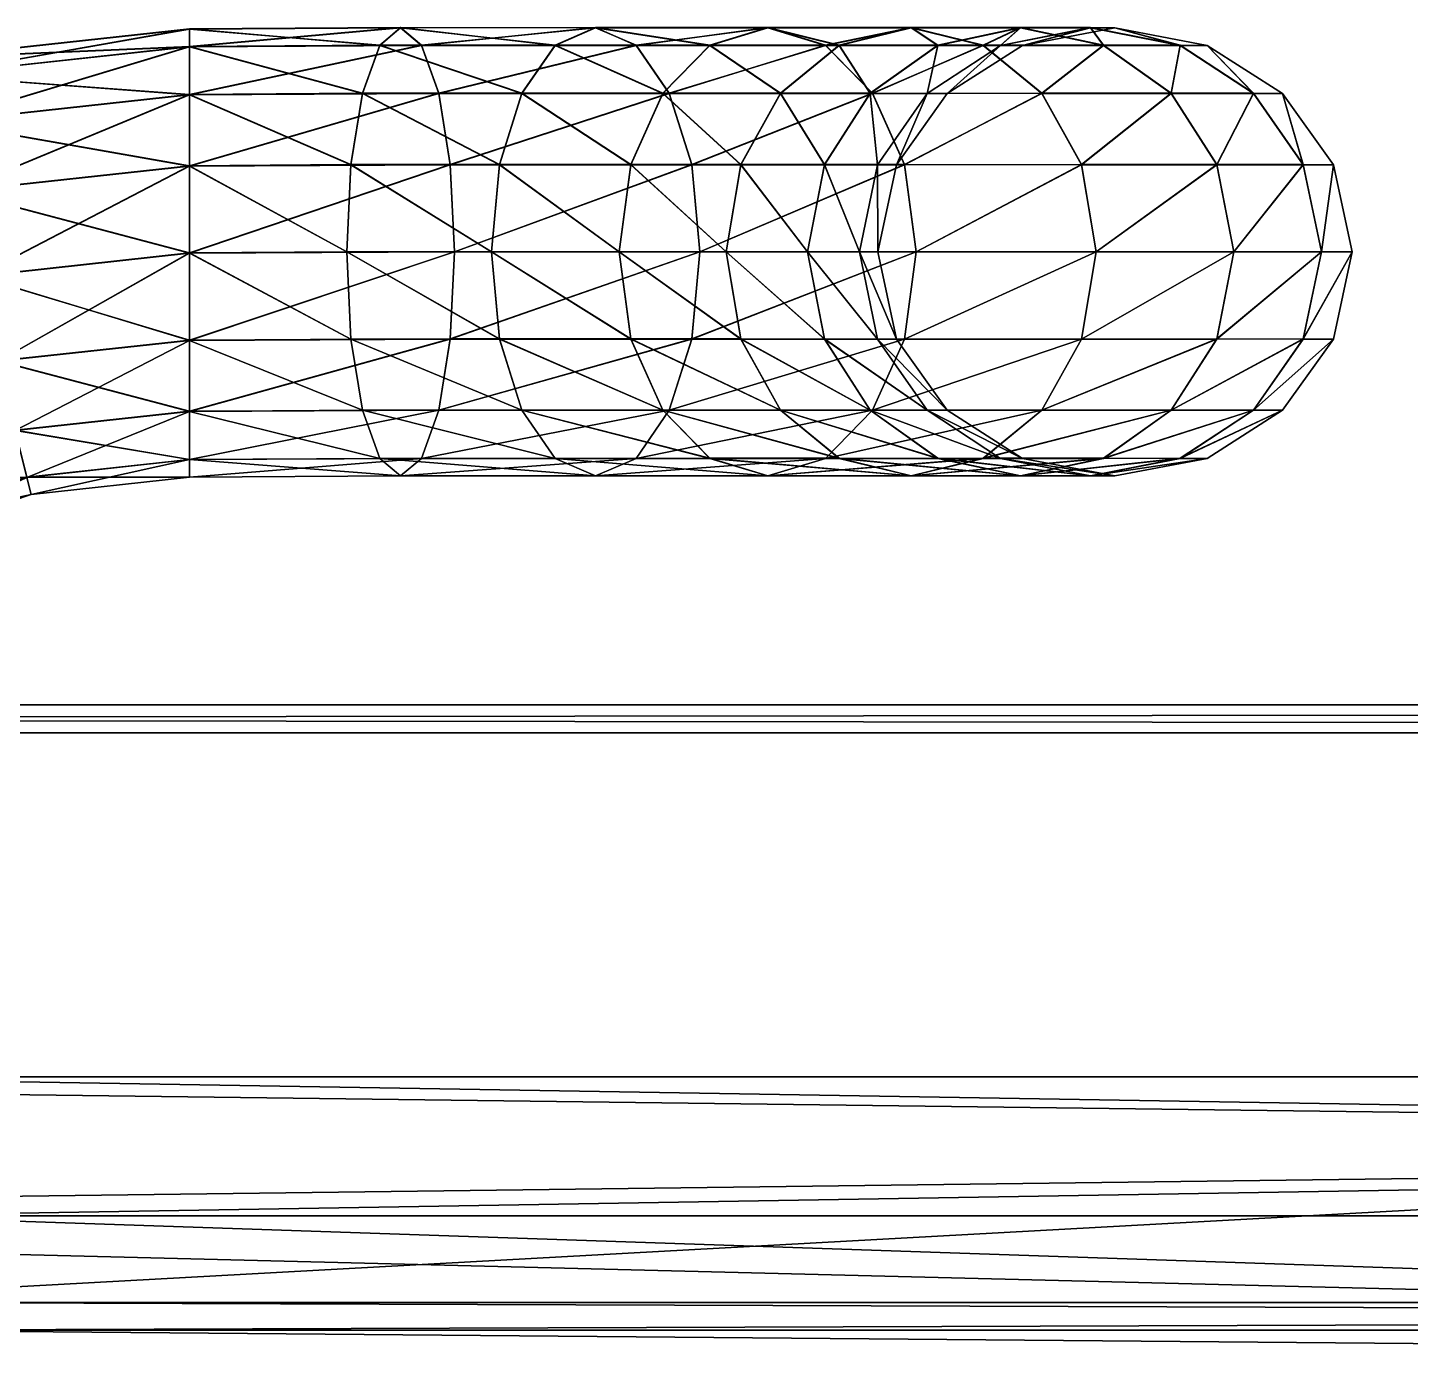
# Model space of a CAD drawing. Extents: x -84 to 84, y -10 to 10.
# Drawn here: x 11.18 to 21.13, y 0 to 9.66 of the extents above; entities that cross this region are included whole.
import ezdxf

# ---------------------------------------------------------------- set-up
doc = ezdxf.new("R2010")
doc.units = 0
doc.layers.add('DOOR02', color=231, linetype='CONTINUOUS')
doc.layers.add('FR', color=201, linetype='CONTINUOUS')

msp = doc.modelspace()

# ---------------------------------------------------------------- meshes
at = {"layer": 'DOOR02', "color": 231}
mesh = msp.add_polyface(dxfattribs=at)
corners = [(12.349037, 9.524414, 114.588898), (12.349037, 9.653107, 115.216064), (13.717964, 9.533509, 114.451324), (12.349037, 9.178711, 114.076416), (13.594795, 9.187867, 113.952301), (12.349037, 8.66626, 113.730743), (13.511482, 8.675355, 113.615631), (12.349037, 8.039063, 113.603943), (13.481026, 8.048219, 113.492218), (12.349037, 7.411865, 113.730743), (13.511482, 7.42102, 113.615631), (12.349037, 6.899414, 114.076416), (13.594795, 6.908509, 113.952301), (10.972145, 7.261718, 113.730743), (10.821388, 7.872558, 113.603943), (11.095345, 6.762695, 114.076416), (12.349037, 7.411866, 116.701416), (10.972145, 7.26172, 116.701416), (12.349037, 6.899414, 116.355743), (11.095345, 6.762696, 116.355743), (12.349037, 8.040924, 116.828217), (10.821388, 7.874421, 116.828217), (12.349037, 8.668121, 116.701416), (10.670479, 8.48526, 116.701416), (12.349037, 9.180573, 116.355743), (10.547188, 8.984283, 116.355743), (12.349037, 9.526277, 115.843262), (10.463997, 9.320954, 115.843262), (10.43354, 9.444366, 115.216064), (10.463997, 9.319093, 114.588898), (10.547188, 8.982423, 114.076416), (10.670479, 8.483398, 113.730743), (9.710152, 6.834838, 113.730743), (12.349037, 9.526271, 60.087822), (13.717964, 9.535365, 60.225403), (12.349037, 9.65124, 59.460655), (12.349037, 9.180569, 60.600304), (13.594795, 9.189723, 60.724426), (12.349037, 8.668118, 60.945976), (13.511482, 8.677211, 61.061096), (12.349037, 8.04092, 61.072777), (13.481026, 8.050075, 61.184509), (12.349037, 7.411861, 60.945976), (13.511482, 7.421016, 61.061096), (12.349037, 6.89941, 60.600304), (13.594795, 6.908504, 60.724426), (10.972145, 7.261714, 60.945976), (10.821388, 7.874415, 61.072777), (11.095345, 6.762691, 60.600304), (12.349037, 7.413722, 57.975304), (12.349037, 6.90127, 58.320992), (10.972145, 7.263575, 57.975304), (11.095345, 6.764552, 58.320992), (12.349037, 8.039059, 57.848503), (10.821388, 7.872553, 57.848503), (12.349037, 8.666256, 57.975304), (10.670479, 8.483394, 57.975304), (12.349037, 9.178706, 58.320992), (10.547188, 8.982417, 58.320992), (12.349037, 9.524409, 58.833458), (10.463997, 9.319087, 58.833458), (10.43354, 9.442501, 59.460655), (10.463997, 9.32095, 60.087822), (10.547188, 8.98428, 60.600304), (10.670479, 8.485256, 60.945976), (9.710152, 6.834834, 60.945976)]
mesh.append_faces([[corners[k] for k in face] for face in [(46, 40, 47), (48, 42, 46), (51, 50, 52), (54, 49, 51), (56, 53, 54), (58, 55, 56), (60, 57, 58), (61, 59, 60), (62, 35, 61), (63, 33, 62), (64, 36, 63), (47, 38, 64)]], dxfattribs={"vtx0": -1})
mesh.append_faces([[corners[k] for k in face] for face in [(0, 1, 2), (3, 0, 4), (5, 3, 6), (7, 5, 8), (9, 7, 10), (11, 9, 12), (9, 13, 7), (11, 15, 9), (16, 17, 18), (20, 21, 16), (22, 23, 20), (24, 25, 22), (26, 27, 24), (1, 28, 26), (0, 29, 1), (3, 30, 0), (5, 31, 3), (7, 14, 5), (13, 32, 14), (33, 34, 35), (36, 37, 33), (38, 39, 36), (40, 41, 38), (42, 43, 40), (44, 45, 42), (42, 40, 46), (44, 42, 48), (49, 50, 51), (53, 49, 54), (55, 53, 56), (57, 55, 58), (59, 57, 60), (35, 59, 61), (33, 35, 62), (36, 33, 63), (38, 36, 64), (40, 38, 47), (46, 47, 65)]], dxfattribs={"vtx1": -1})
mesh.append_faces([[corners[k] for k in face] for face in [(13, 14, 7), (15, 13, 9), (17, 19, 18), (21, 17, 16), (23, 21, 20), (25, 23, 22), (27, 25, 24), (28, 27, 26), (29, 28, 1), (30, 29, 0), (31, 30, 3), (14, 31, 5)]], dxfattribs={"vtx2": -1})
mesh = msp.add_polyface(dxfattribs=at)
corners = [(13.717964, 9.533509, 114.451324), (12.349037, 9.653107, 115.216064), (13.868752, 9.6622, 115.062164), (13.594795, 9.187867, 113.952301), (12.349037, 9.524414, 114.588898), (13.511482, 8.675355, 113.615631), (12.349037, 9.178711, 114.076416), (13.481026, 8.048219, 113.492218), (12.349037, 8.66626, 113.730743), (12.349037, 8.668121, 116.701416), (12.349037, 8.040924, 116.828217), (14.226143, 8.677216, 116.508698), (14.256691, 8.050079, 116.632111), (12.349037, 9.180573, 116.355743), (14.142952, 9.189728, 116.172028), (12.349037, 9.526277, 115.843262), (14.01963, 9.53537, 115.673004), (14.979988, 9.533508, 114.024445), (15.271736, 9.660339, 114.587799), (14.741646, 9.187867, 113.564117), (14.580849, 8.675355, 113.253571), (14.521797, 8.048219, 113.139679), (14.226143, 7.421021, 116.508698), (16.021767, 8.050079, 116.035919), (15.962837, 8.677216, 115.922028), (15.80201, 9.189728, 115.611481), (15.563576, 9.535369, 115.151154), (15.755074, 9.187866, 112.954742), (15.526192, 8.675355, 112.685089), (15.442207, 8.048219, 112.58609), (13.717964, 9.535365, 60.225403), (13.868752, 9.660336, 59.614563), (12.349037, 9.65124, 59.460655), (13.594795, 9.189723, 60.724426), (12.349037, 9.526271, 60.087822), (13.511482, 8.677211, 61.061096), (12.349037, 9.180569, 60.600304), (13.481026, 8.050075, 61.184509), (12.349037, 8.668118, 60.945976), (12.349037, 8.666256, 57.975304), (14.226143, 8.67535, 58.16803), (12.349037, 8.039059, 57.848503), (14.256691, 8.048214, 58.044617), (12.349037, 9.178706, 58.320992), (14.142952, 9.187862, 58.5047), (12.349037, 9.524409, 58.833458), (14.01963, 9.533504, 59.003723), (14.979988, 9.535365, 60.652283), (15.271736, 9.662196, 60.088928), (14.741646, 9.189723, 61.11261), (14.580849, 8.677211, 61.423157), (14.521797, 8.050075, 61.537048), (15.962837, 8.675349, 58.7547), (15.80201, 9.187861, 59.065247), (15.563576, 9.533504, 59.525574), (15.755074, 9.189723, 61.721985), (15.526192, 8.677211, 61.991638), (15.442207, 8.050075, 62.090637), (15.526192, 7.421016, 61.991638)]
mesh.append_faces([[corners[k] for k in face] for face in [(0, 1, 2), (3, 4, 0), (5, 6, 3), (7, 8, 5), (11, 10, 12), (14, 9, 11), (16, 13, 14), (2, 15, 16), (17, 2, 18), (19, 0, 17), (20, 3, 19), (21, 5, 20), (26, 14, 25), (18, 16, 26), (29, 20, 28)]], dxfattribs={"vtx0": -1})
mesh.append_faces([[corners[k] for k in face] for face in [(9, 10, 11), (13, 9, 14), (15, 13, 16), (1, 15, 2), (0, 2, 17), (3, 0, 19), (5, 3, 20), (7, 5, 21), (12, 22, 23), (11, 12, 24), (14, 11, 25), (16, 14, 26), (2, 16, 18), (19, 17, 27), (20, 19, 28), (21, 20, 29), (39, 40, 41), (43, 44, 39), (45, 46, 43), (32, 31, 45), (30, 47, 31), (33, 49, 30), (35, 50, 33), (37, 51, 35), (40, 52, 42), (44, 53, 40), (46, 54, 44), (31, 48, 46), (49, 55, 47), (50, 56, 49), (51, 57, 50)]], dxfattribs={"vtx1": -1})
mesh.append_faces([[corners[k] for k in face] for face in [(30, 31, 32), (33, 30, 34), (35, 33, 36), (37, 35, 38), (40, 42, 41), (44, 40, 39), (46, 44, 43), (31, 46, 45), (47, 48, 31), (49, 47, 30), (50, 49, 33), (51, 50, 35), (54, 53, 44), (48, 54, 46), (57, 56, 50), (58, 57, 51)]], dxfattribs={"vtx2": -1})
mesh = msp.add_polyface(dxfattribs=at)
corners = [(15.962837, 8.677216, 115.922028), (14.256691, 8.050079, 116.632111), (16.021767, 8.050079, 116.035919), (15.80201, 9.189728, 115.611481), (14.226143, 8.677216, 116.508698), (14.979988, 9.533508, 114.024445), (15.271736, 9.660339, 114.587799), (16.094551, 9.533508, 113.354523), (16.509712, 9.660339, 113.843781), (15.755074, 9.187866, 112.954742), (15.526192, 8.675355, 112.685089), (14.741646, 9.187867, 113.564117), (17.493355, 8.677214, 115.002472), (17.577339, 8.050078, 115.101471), (17.264381, 9.189727, 114.732819), (15.563576, 9.535369, 115.151154), (16.925117, 9.533508, 114.333038), (17.024788, 9.533508, 112.475494), (17.542519, 9.660339, 112.86795), (16.601784, 9.187866, 112.154938), (16.31617, 8.675354, 111.938629), (15.442207, 8.048219, 112.58609), (16.211525, 8.048219, 111.859283), (17.246742, 9.187866, 111.197296), (16.917976, 8.675355, 111.045441), (16.797432, 8.048219, 110.989655), (17.301186, 8.675355, 110.035187), (17.170479, 8.048219, 110.006378), (17.302101, 8.048218, 108.75444), (15.80201, 9.187861, 59.065247), (15.962837, 8.675349, 58.7547), (14.226143, 8.67535, 58.16803), (14.979988, 9.535365, 60.652283), (16.094551, 9.535365, 61.322205), (15.271736, 9.662196, 60.088928), (16.509712, 9.662196, 60.832947), (15.755074, 9.189723, 61.721985), (15.526192, 8.677211, 61.991638), (14.741646, 9.189723, 61.11261), (17.493355, 8.675349, 59.674255), (16.021767, 8.048213, 58.640808), (17.264381, 9.187862, 59.943909), (15.563576, 9.533504, 59.525574), (16.925117, 9.535365, 60.343689), (17.024788, 9.535364, 62.201233), (17.542519, 9.662196, 61.808777), (16.601784, 9.189722, 62.52179), (16.31617, 8.67721, 62.738098), (15.442207, 8.050075, 62.090637), (16.211525, 8.050074, 62.817444), (17.246742, 9.189723, 63.479431), (16.917976, 8.677211, 63.631287), (16.797432, 8.050075, 63.687073), (17.301186, 8.67535, 64.641541), (17.170479, 8.048214, 64.670349)]
mesh.append_faces([[corners[k] for k in face] for face in [(0, 1, 2), (3, 4, 0), (7, 6, 8), (9, 5, 7), (10, 11, 9), (12, 2, 13), (14, 0, 12), (16, 3, 14), (8, 15, 16), (17, 8, 18), (19, 7, 17), (20, 9, 19), (22, 10, 20), (24, 19, 23), (25, 20, 24), (27, 24, 26)]], dxfattribs={"vtx0": -1})
mesh.append_faces([[corners[k] for k in face] for face in [(5, 6, 7), (0, 2, 12), (3, 0, 14), (15, 3, 16), (6, 15, 8), (7, 8, 17), (9, 7, 19), (10, 9, 20), (21, 10, 22), (8, 16, 18), (19, 17, 23), (20, 19, 24), (22, 20, 25), (24, 23, 26), (25, 24, 27), (27, 26, 28), (32, 33, 34), (30, 39, 40), (29, 41, 30), (42, 43, 29), (34, 35, 42), (33, 44, 35), (36, 46, 33), (37, 47, 36), (48, 49, 37), (35, 45, 43), (46, 50, 44), (47, 51, 46), (49, 52, 47), (51, 53, 50), (52, 54, 51), (54, 28, 53)]], dxfattribs={"vtx1": -1})
mesh.append_faces([[corners[k] for k in face] for face in [(29, 30, 31), (33, 35, 34), (36, 33, 32), (37, 36, 38), (41, 39, 30), (43, 41, 29), (35, 43, 42), (44, 45, 35), (46, 44, 33), (47, 46, 36), (49, 47, 37), (51, 50, 46), (52, 51, 47), (54, 53, 51)]], dxfattribs={"vtx2": -1})
mesh = msp.add_polyface(dxfattribs=at)
corners = [(17.493355, 8.677214, 115.002472), (17.577339, 8.050078, 115.101471), (18.769081, 8.675354, 113.797272), (18.873695, 8.048218, 113.876617), (17.264381, 9.189727, 114.732819), (18.483467, 9.187865, 113.580963), (16.925117, 9.533508, 114.333038), (18.060585, 9.533508, 113.260406), (17.542519, 9.660339, 112.86795), (17.024788, 9.533508, 112.475494), (17.733894, 9.533508, 111.422638), (18.330147, 9.660339, 111.698273), (17.246742, 9.187866, 111.197296), (19.742104, 8.675353, 112.351105), (19.413551, 9.187864, 112.199249), (18.92643, 9.533508, 111.973907), (18.185738, 9.533508, 110.230133), (18.832069, 9.660339, 110.372711), (17.657417, 9.187867, 110.1138), (17.301186, 8.675355, 110.035187), (19.478615, 9.533507, 110.515289), (18.344582, 9.533508, 108.75444), (19.008461, 9.660339, 108.75444), (17.802284, 9.187866, 108.75444), (17.436378, 8.675354, 108.75444), (17.302101, 8.048218, 108.75444), (17.493355, 8.675349, 59.674255), (18.769081, 8.677211, 60.879456), (17.577339, 8.048213, 59.575256), (18.873695, 8.050075, 60.80011), (17.264381, 9.187862, 59.943909), (18.483467, 9.189723, 61.095764), (16.925117, 9.535365, 60.343689), (18.060585, 9.535365, 61.416321), (17.542519, 9.662196, 61.808777), (17.024788, 9.535364, 62.201233), (17.733894, 9.535365, 63.254089), (18.330147, 9.662196, 62.978455), (17.246742, 9.189723, 63.479431), (19.742104, 8.677211, 62.325623), (19.413551, 9.189722, 62.477478), (18.92643, 9.535365, 62.70282), (18.185738, 9.533504, 64.446594), (18.832069, 9.662197, 64.304016), (17.657417, 9.187862, 64.562927), (17.301186, 8.67535, 64.641541), (19.478615, 9.535365, 64.161438)]
mesh.append_faces([[corners[k] for k in face] for face in [(2, 1, 3), (5, 0, 2), (7, 4, 5), (8, 6, 7), (10, 8, 11), (12, 9, 10), (15, 5, 14), (11, 7, 15), (16, 11, 17), (18, 10, 16), (19, 12, 18), (17, 15, 20), (21, 17, 22), (23, 16, 21), (24, 18, 23), (25, 19, 24)]], dxfattribs={"vtx0": -1})
mesh.append_faces([[corners[k] for k in face] for face in [(0, 1, 2), (4, 0, 5), (6, 4, 7), (9, 8, 10), (2, 3, 13), (5, 2, 14), (7, 5, 15), (8, 7, 11), (10, 11, 16), (12, 10, 18), (11, 15, 17), (16, 17, 21), (18, 16, 23), (19, 18, 24), (17, 20, 22), (26, 27, 28), (30, 31, 26), (32, 33, 30), (35, 36, 34), (27, 39, 29), (31, 40, 27), (33, 41, 31), (34, 37, 33), (36, 42, 37), (38, 44, 36), (37, 43, 41), (42, 21, 43), (44, 23, 42), (45, 24, 44), (43, 22, 46)]], dxfattribs={"vtx1": -1})
mesh.append_faces([[corners[k] for k in face] for face in [(27, 29, 28), (31, 27, 26), (33, 31, 30), (34, 33, 32), (36, 37, 34), (38, 36, 35), (41, 40, 31), (37, 41, 33), (42, 43, 37), (44, 42, 36), (45, 44, 38), (43, 46, 41), (21, 22, 43), (23, 21, 42), (24, 23, 44), (25, 24, 45)]], dxfattribs={"vtx2": -1})
mesh = msp.add_polyface(dxfattribs=at)
corners = [(19.742104, 7.422881, 112.351105), (18.483467, 6.908508, 113.580963), (19.413551, 6.910368, 112.199249), (19.862892, 8.048216, 112.406891), (18.769081, 7.42102, 113.797272), (19.742104, 8.675353, 112.351105), (18.873695, 8.048218, 113.876617), (19.413551, 9.187864, 112.199249), (18.769081, 8.675354, 113.797272), (18.92643, 6.564727, 111.973907), (20.006752, 6.908507, 110.631622), (19.478615, 6.562865, 110.515289), (20.363075, 7.421019, 110.710236), (20.493874, 8.048217, 110.739044), (20.363075, 8.675353, 110.710236), (20.006752, 9.187864, 110.631622), (18.92643, 9.533508, 111.973907), (19.478615, 9.533507, 110.515289), (18.832069, 6.436035, 110.372711), (19.672279, 6.562865, 108.75444), (19.008461, 6.436035, 108.75444), (20.214577, 6.908507, 108.75444), (20.580482, 7.421019, 108.75444), (20.71476, 8.048216, 108.75444), (20.580482, 8.675352, 108.75444), (20.214577, 9.187864, 108.75444), (19.672279, 9.533506, 108.75444), (19.008461, 9.660339, 108.75444), (19.742104, 7.421015, 62.325623), (19.413551, 6.908503, 62.477478), (18.483467, 6.908504, 61.095764), (19.862892, 8.050075, 62.269836), (18.769081, 7.421016, 60.879456), (19.742104, 8.677211, 62.325623), (18.873695, 8.050075, 60.80011), (19.413551, 9.189722, 62.477478), (18.769081, 8.677211, 60.879456), (20.006752, 6.910365, 64.045105), (18.92643, 6.562862, 62.70282), (19.478615, 6.564723, 64.161438), (20.363075, 7.422877, 63.966492), (20.493874, 8.050074, 63.937683), (20.363075, 8.67721, 63.966492), (20.006752, 9.189723, 64.045105), (18.92643, 9.535365, 62.70282), (19.478615, 9.535365, 64.161438), (18.832069, 6.437892, 64.304016), (19.672279, -6.565674, 108.75444), (18.832069, -6.436986, 64.304016), (19.008461, -6.438844, 108.75444)]
mesh.append_faces([[corners[k] for k in face] for face in [(0, 1, 2), (3, 4, 0), (5, 6, 3), (7, 8, 5), (10, 9, 11), (12, 2, 10), (13, 0, 12), (14, 3, 13), (15, 5, 14), (17, 7, 15), (19, 18, 20), (21, 11, 19), (22, 10, 21), (23, 12, 22), (24, 13, 23), (25, 14, 24), (26, 15, 25), (27, 17, 26), (47, 48, 49)]], dxfattribs={"vtx0": -1})
mesh.append_faces([[corners[k] for k in face] for face in [(2, 9, 10), (0, 2, 12), (3, 0, 13), (5, 3, 14), (7, 5, 15), (16, 7, 17), (11, 18, 19), (10, 11, 21), (12, 10, 22), (13, 12, 23), (14, 13, 24), (15, 14, 25), (17, 15, 26), (29, 37, 38), (28, 40, 29), (31, 41, 28), (33, 42, 31), (35, 43, 33), (44, 45, 35), (39, 19, 46), (37, 21, 39), (40, 22, 37), (41, 23, 40), (42, 24, 41), (43, 25, 42), (45, 26, 43)]], dxfattribs={"vtx1": -1})
mesh.append_faces([[corners[k] for k in face] for face in [(28, 29, 30), (31, 28, 32), (33, 31, 34), (35, 33, 36), (37, 39, 38), (40, 37, 29), (41, 40, 28), (42, 41, 31), (43, 42, 33), (45, 43, 35), (19, 20, 46), (21, 19, 39), (22, 21, 37), (23, 22, 40), (25, 24, 42), (26, 25, 43), (27, 26, 45)]], dxfattribs={"vtx2": -1})
mesh = msp.add_polyface(dxfattribs=at)
corners = [(-0.031639, -0.887369, 219.07254), (79.968361, -0.887373, 219.07254), (-0.031639, 1.112547, 219.07254), (79.968361, 1.112551, 219.07254), (79.968361, -0.887466, 0.07254), (-0.031639, -0.887462, 0.07254), (79.968361, 1.11253, 0.07254), (-0.031639, 1.112527, 0.07254), (9.968361, -0.887452, 27.07254), (68.968361, -0.887454, 27.07254), (9.968361, 1.112529, 27.07254), (68.968361, 1.112533, 27.07254), (68.968361, -0.887378, 208.07254), (9.968361, -0.887374, 208.07254), (68.968361, 1.112552, 208.07254), (9.968361, 1.112548, 208.07254), (0.968361, 2.112547, 218.07254), (78.968361, 2.112551, 218.07254), (78.968361, 2.112531, 1.07254), (0.968361, 2.112527, 1.07254), (8.968361, 2.112529, 26.07254), (69.968361, 2.112533, 26.07254), (69.968361, 2.11255, 209.07254), (8.968361, 2.112548, 209.07254), (0.968361, -1.887369, 218.07254), (78.968361, -1.887373, 218.07254), (78.968361, -1.887466, 1.072541), (0.968361, -1.887462, 1.072541), (8.968361, -1.887452, 26.07254), (69.968361, -1.887456, 26.07254), (69.968361, -1.887376, 209.07254), (8.968361, -1.887374, 209.07254), (20.580482, 8.675352, 108.75444), (20.71476, 8.048216, 108.75444), (20.493874, 8.050074, 63.937683), (20.580482, -8.677232, 108.75444), (20.71476, -8.050096, 108.75444), (20.493874, -8.050096, 110.739044), (9.968361, -0.215798, 208.07254), (68.968361, -0.215798, 208.07254), (9.968361, 0.289203, 208.07254), (68.968361, 0.289203, 208.07254), (68.768364, -0.415812, 155.464661), (68.768364, -0.415798, 207.872543), (10.168358, -0.415798, 207.872543), (10.168358, -0.415812, 155.464661), (10.168358, 0.489189, 155.464661), (10.168358, 0.489203, 207.872543), (68.768364, 0.489203, 207.872543), (68.768364, 0.489189, 155.464661), (68.968361, 0.289155, 27.07254), (68.968361, -0.215844, 27.07254), (9.968361, 0.289155, 27.07254), (9.968361, -0.215844, 27.07254), (68.968361, -0.215812, 155.464661), (10.168358, -0.415844, 27.272537), (68.768364, -0.415844, 27.272537), (68.768364, 0.489155, 27.272537), (10.168358, 0.489155, 27.272537), (68.768364, 0.489159, 82.998283), (68.968361, 0.289158, 82.998283), (68.768364, -0.415841, 82.998283), (10.168365, -0.415841, 82.998283), (10.168365, 0.489159, 82.998283), (68.968361, -0.215841, 82.998283)]
mesh.append_faces([[corners[k] for k in face] for face in [(2, 1, 3), (6, 5, 7), (10, 9, 11), (14, 13, 15), (16, 3, 17), (18, 7, 19), (20, 11, 21), (22, 15, 23), (40, 39, 41), (52, 51, 53)]], dxfattribs={"vtx0": -1})
mesh.append_faces([[corners[k] for k in face] for face in [(0, 1, 2), (4, 5, 6), (8, 9, 10), (12, 13, 14), (2, 3, 16), (6, 7, 18), (10, 11, 20), (14, 15, 22), (0, 24, 1), (4, 26, 5), (8, 28, 9), (12, 30, 13), (38, 39, 40), (50, 51, 52), (39, 38, 43), (44, 43, 38), (40, 41, 47), (48, 47, 41), (53, 51, 55), (56, 55, 51), (50, 52, 57), (58, 57, 52)]], dxfattribs={"vtx1": -1})
mesh.append_faces([[corners[k] for k in face] for face in [(22, 23, 17), (16, 17, 23), (25, 24, 30), (31, 30, 24), (18, 19, 21), (20, 21, 19), (27, 26, 28), (29, 28, 26)]], dxfattribs={"vtx1": -1, "vtx2": -1})
mesh.append_faces([[corners[k] for k in face] for face in [(24, 25, 1), (26, 27, 5), (28, 29, 9), (30, 31, 13), (32, 33, 34), (35, 36, 37), (42, 43, 44), (44, 45, 42), (46, 47, 48), (48, 49, 46), (43, 42, 54), (57, 59, 60), (61, 42, 45), (45, 62, 61), (63, 46, 49), (49, 59, 63), (42, 61, 64), (49, 48, 41), (56, 61, 62), (62, 55, 56), (58, 63, 59), (59, 57, 58)]], dxfattribs={"vtx2": -1})
mesh = msp.add_polyface(dxfattribs=at)
corners = [(15.962837, 7.421021, 115.922028), (14.142952, 6.908508, 116.172028), (15.80201, 6.908508, 115.611481), (16.021767, 8.050079, 116.035919), (14.226143, 7.421021, 116.508698), (16.094551, 6.564727, 113.354523), (14.741646, 6.908509, 113.564117), (15.755074, 6.910369, 112.954742), (15.271736, 6.436035, 114.587799), (14.979988, 6.562866, 114.024445), (16.509712, 6.436035, 113.843781), (15.563576, 6.562866, 115.151154), (16.925117, 6.562866, 114.333038), (17.264381, 6.908508, 114.732819), (17.493355, 7.421021, 115.002472), (17.577339, 8.050078, 115.101471), (15.526192, 7.422883, 112.685089), (15.442207, 8.048219, 112.58609), (16.31617, 7.422882, 111.938629), (16.211525, 8.048219, 111.859283), (16.601784, 6.910369, 112.154938), (17.024788, 6.564727, 112.475494), (17.542519, 6.437896, 112.86795), (18.060585, 6.564727, 113.260406), (16.917976, 7.42102, 111.045441), (16.797432, 8.048219, 110.989655), (17.246742, 6.908508, 111.197296), (17.733894, 6.562866, 111.422638), (17.301186, 7.42102, 110.035187), (17.170479, 8.048219, 110.006378), (15.962837, 7.422877, 58.7547), (15.80201, 6.908504, 59.065247), (14.142952, 6.910365, 58.5047), (16.021767, 8.048213, 58.640808), (14.226143, 7.422877, 58.16803), (15.962837, 8.675349, 58.7547), (14.256691, 8.048214, 58.044617), (16.094551, 6.562862, 61.322205), (15.755074, 6.908504, 61.721985), (14.741646, 6.908504, 61.11261), (15.271736, 6.43603, 60.088928), (16.509712, 6.43603, 60.832947), (14.979988, 6.562861, 60.652283), (15.563576, 6.562861, 59.525574), (16.925117, 6.562861, 60.343689), (17.264381, 6.908504, 59.943909), (17.493355, 7.421016, 59.674255), (17.577339, 8.048213, 59.575256), (17.493355, 8.675349, 59.674255), (15.526192, 7.421016, 61.991638), (16.31617, 7.421017, 62.738098), (15.442207, 8.050075, 62.090637), (16.211525, 8.050074, 62.817444), (16.601784, 6.908505, 62.52179), (17.024788, 6.562862, 62.201233), (17.542519, 6.436031, 61.808777), (18.060585, 6.562862, 61.416321), (16.917976, 7.422877, 63.631287), (16.797432, 8.050075, 63.687073), (17.246742, 6.910365, 63.479431), (17.733894, 6.564723, 63.254089), (17.301186, 7.421016, 64.641541), (17.170479, 8.048214, 64.670349)]
mesh.append_faces([[corners[k] for k in face] for face in [(0, 1, 2), (3, 4, 0), (5, 6, 7), (10, 9, 5), (12, 8, 10), (13, 11, 12), (14, 2, 13), (15, 0, 14), (18, 17, 19), (20, 16, 18), (21, 7, 20), (22, 5, 21), (24, 19, 25), (26, 18, 24), (27, 20, 26), (28, 25, 29)]], dxfattribs={"vtx0": -1})
mesh.append_faces([[corners[k] for k in face] for face in [(8, 9, 10), (11, 8, 12), (2, 11, 13), (0, 2, 14), (3, 0, 15), (16, 17, 18), (7, 16, 20), (5, 7, 21), (10, 5, 22), (12, 10, 23), (18, 19, 24), (20, 18, 26), (21, 20, 27), (24, 25, 28), (40, 41, 42), (43, 44, 40), (31, 45, 43), (30, 46, 31), (33, 47, 30), (49, 50, 51), (38, 53, 49), (37, 54, 38), (41, 55, 37), (44, 56, 41), (50, 57, 52), (53, 59, 50), (54, 60, 53), (57, 61, 58)]], dxfattribs={"vtx1": -1})
mesh.append_faces([[corners[k] for k in face] for face in [(30, 31, 32), (33, 30, 34), (35, 33, 36), (37, 38, 39), (41, 37, 42), (44, 41, 40), (45, 44, 43), (46, 45, 31), (47, 46, 30), (48, 47, 33), (50, 52, 51), (53, 50, 49), (54, 53, 38), (55, 54, 37), (57, 58, 52), (59, 57, 50), (60, 59, 53), (61, 62, 58)]], dxfattribs={"vtx2": -1})
mesh = msp.add_polyface(dxfattribs=at)
corners = [(13.511482, 7.42102, 113.615631), (12.349037, 8.039063, 113.603943), (13.481026, 8.048219, 113.492218), (13.594795, 6.908509, 113.952301), (12.349037, 7.411865, 113.730743), (13.717964, 6.562867, 114.451324), (12.349037, 6.899414, 114.076416), (12.349037, 6.426881, 115.216064), (12.349037, 6.553711, 114.588898), (13.868752, 6.436035, 115.062164), (12.349037, 6.553712, 115.843262), (14.01963, 6.562866, 115.673004), (12.349037, 6.899414, 116.355743), (14.142952, 6.908508, 116.172028), (12.349037, 7.411866, 116.701416), (14.226143, 7.421021, 116.508698), (12.349037, 8.040924, 116.828217), (14.256691, 8.050079, 116.632111), (14.580849, 7.422883, 113.253571), (14.521797, 8.048219, 113.139679), (14.741646, 6.908509, 113.564117), (14.979988, 6.562866, 114.024445), (15.271736, 6.436035, 114.587799), (15.563576, 6.562866, 115.151154), (15.80201, 6.908508, 115.611481), (15.962837, 7.421021, 115.922028), (15.526192, 7.422883, 112.685089), (15.442207, 8.048219, 112.58609), (15.755074, 6.910369, 112.954742), (16.094551, 6.564727, 113.354523), (13.511482, 7.421016, 61.061096), (13.481026, 8.050075, 61.184509), (12.349037, 8.04092, 61.072777), (13.594795, 6.908504, 60.724426), (12.349037, 7.411861, 60.945976), (13.717964, 6.562861, 60.225403), (12.349037, 6.89941, 60.600304), (12.349037, 6.426875, 59.460655), (13.868752, 6.436031, 59.614563), (12.349037, 6.553706, 60.087822), (12.349037, 6.555568, 58.833458), (14.01963, 6.562861, 59.003723), (12.349037, 6.90127, 58.320992), (14.142952, 6.910365, 58.5047), (12.349037, 7.413722, 57.975304), (14.226143, 7.422877, 58.16803), (12.349037, 8.039059, 57.848503), (14.256691, 8.048214, 58.044617), (14.580849, 7.421016, 61.423157), (14.521797, 8.050075, 61.537048), (14.741646, 6.908504, 61.11261), (14.979988, 6.562861, 60.652283), (15.271736, 6.43603, 60.088928), (15.563576, 6.562861, 59.525574), (15.80201, 6.908504, 59.065247), (15.962837, 7.422877, 58.7547), (16.021767, 8.048213, 58.640808), (15.526192, 7.421016, 61.991638), (15.755074, 6.908504, 61.721985), (16.094551, 6.562862, 61.322205)]
mesh.append_faces([[corners[k] for k in face] for face in [(0, 1, 2), (3, 4, 0), (5, 6, 3), (9, 8, 5), (11, 7, 9), (13, 10, 11), (15, 12, 13), (17, 14, 15), (18, 2, 19), (20, 0, 18), (21, 3, 20), (22, 5, 21), (23, 9, 22), (24, 11, 23), (26, 19, 27), (28, 18, 26)]], dxfattribs={"vtx0": -1})
mesh.append_faces([[corners[k] for k in face] for face in [(7, 8, 9), (10, 7, 11), (12, 10, 13), (14, 12, 15), (16, 14, 17), (0, 2, 18), (3, 0, 20), (5, 3, 21), (9, 5, 22), (11, 9, 23), (13, 11, 24), (15, 13, 25), (18, 19, 26), (20, 18, 28), (21, 20, 29), (37, 38, 39), (40, 41, 37), (42, 43, 40), (44, 45, 42), (46, 47, 44), (30, 48, 31), (33, 50, 30), (35, 51, 33), (38, 52, 35), (41, 53, 38), (43, 54, 41), (45, 55, 43), (47, 56, 45), (48, 57, 49), (50, 58, 48), (51, 59, 50)]], dxfattribs={"vtx1": -1})
mesh.append_faces([[corners[k] for k in face] for face in [(30, 31, 32), (33, 30, 34), (35, 33, 36), (38, 35, 39), (41, 38, 37), (43, 41, 40), (45, 43, 42), (47, 45, 44), (48, 49, 31), (50, 48, 30), (51, 50, 33), (52, 51, 35), (53, 52, 38), (54, 53, 41), (58, 57, 48)]], dxfattribs={"vtx2": -1})
mesh = msp.add_polyface(dxfattribs=at)
corners = [(18.060585, 6.564727, 113.260406), (16.509712, 6.436035, 113.843781), (17.542519, 6.437896, 112.86795), (17.264381, 6.908508, 114.732819), (16.925117, 6.562866, 114.333038), (18.483467, 6.908508, 113.580963), (17.493355, 7.421021, 115.002472), (18.769081, 7.42102, 113.797272), (17.577339, 8.050078, 115.101471), (18.873695, 8.048218, 113.876617), (17.024788, 6.564727, 112.475494), (18.330147, 6.436035, 111.698273), (17.733894, 6.562866, 111.422638), (18.92643, 6.564727, 111.973907), (19.413551, 6.910368, 112.199249), (19.742104, 7.422881, 112.351105), (19.862892, 8.048216, 112.406891), (17.246742, 6.908508, 111.197296), (16.917976, 7.42102, 111.045441), (17.657417, 6.908508, 110.1138), (17.301186, 7.42102, 110.035187), (18.185738, 6.562866, 110.230133), (18.832069, 6.436035, 110.372711), (19.478615, 6.562865, 110.515289), (17.170479, 8.048219, 110.006378), (17.436378, 7.42102, 108.75444), (17.302101, 8.048218, 108.75444), (17.802284, 6.908508, 108.75444), (18.344582, 6.562866, 108.75444), (19.008461, 6.436035, 108.75444), (18.060585, 6.562862, 61.416321), (17.542519, 6.436031, 61.808777), (16.509712, 6.43603, 60.832947), (17.264381, 6.908504, 59.943909), (18.483467, 6.908504, 61.095764), (16.925117, 6.562861, 60.343689), (17.493355, 7.421016, 59.674255), (18.769081, 7.421016, 60.879456), (17.577339, 8.048213, 59.575256), (18.873695, 8.050075, 60.80011), (18.330147, 6.437892, 62.978455), (17.024788, 6.562862, 62.201233), (17.733894, 6.564723, 63.254089), (18.92643, 6.562862, 62.70282), (19.413551, 6.908503, 62.477478), (19.742104, 7.421015, 62.325623), (19.862892, 8.050075, 62.269836), (17.246742, 6.910365, 63.479431), (17.657417, 6.908504, 64.562927), (16.917976, 7.422877, 63.631287), (17.301186, 7.421016, 64.641541), (18.185738, 6.562862, 64.446594), (18.832069, 6.437892, 64.304016), (19.478615, 6.564723, 64.161438), (17.170479, 8.048214, 64.670349)]
mesh.append_faces([[corners[k] for k in face] for face in [(0, 1, 2), (5, 4, 0), (7, 3, 5), (9, 6, 7), (11, 10, 12), (13, 2, 11), (14, 0, 13), (19, 18, 20), (21, 17, 19), (22, 12, 21), (23, 11, 22), (25, 24, 26), (27, 20, 25), (28, 19, 27), (29, 21, 28)]], dxfattribs={"vtx0": -1})
mesh.append_faces([[corners[k] for k in face] for face in [(3, 4, 5), (6, 3, 7), (8, 6, 9), (2, 10, 11), (0, 2, 13), (5, 0, 14), (7, 5, 15), (9, 7, 16), (17, 18, 19), (12, 17, 21), (11, 12, 22), (13, 11, 23), (20, 24, 25), (19, 20, 27), (21, 19, 28), (22, 21, 29), (33, 34, 35), (36, 37, 33), (38, 39, 36), (31, 40, 41), (30, 43, 31), (34, 44, 30), (37, 45, 34), (39, 46, 37), (47, 48, 49), (42, 51, 47), (40, 52, 42), (43, 53, 40), (50, 25, 54), (48, 27, 50), (51, 28, 48), (52, 29, 51)]], dxfattribs={"vtx1": -1})
mesh.append_faces([[corners[k] for k in face] for face in [(30, 31, 32), (34, 30, 35), (37, 34, 33), (39, 37, 36), (40, 42, 41), (43, 40, 31), (44, 43, 30), (48, 50, 49), (51, 48, 47), (52, 51, 42), (53, 52, 40), (25, 26, 54), (27, 25, 50), (28, 27, 48), (29, 28, 51)]], dxfattribs={"vtx2": -1})
mesh = msp.add_polyface(dxfattribs=at)
corners = [(12.349037, 6.553711, 114.588898), (12.349037, 6.899414, 114.076416), (13.717964, 6.562867, 114.451324), (11.178658, 6.426025, 114.588898), (11.095345, 6.762695, 114.076416), (12.349037, 6.426881, 115.216064), (11.209114, 6.302612, 115.216064), (12.349037, 6.553712, 115.843262), (11.178658, 6.426025, 115.843262), (12.349037, 6.899414, 116.355743), (11.095345, 6.762696, 116.355743), (9.948494, 6.374512, 114.076416), (10.972145, 7.261718, 113.730743), (9.710152, 6.834838, 113.730743), (10.109413, 6.063965, 114.588898), (10.168343, 5.950073, 115.216064), (10.109413, 6.063965, 115.843262), (9.948494, 6.374512, 116.355743), (10.972145, 7.26172, 116.701416), (9.710152, 6.834839, 116.701416), (8.595711, 6.164917, 113.730743), (9.418404, 7.398194, 113.603943), (8.180428, 6.654175, 113.603943), (8.935066, 5.765138, 114.076416), (9.163948, 5.495483, 114.588898), (8.935066, 5.765137, 116.355743), (8.595711, 6.164917, 116.701416), (8.180428, 6.654175, 116.828217), (7.665474, 5.285889, 113.730743), (12.349037, 6.553706, 60.087822), (13.717964, 6.562861, 60.225403), (12.349037, 6.89941, 60.600304), (11.178658, 6.426021, 60.087822), (11.095345, 6.762691, 60.600304), (12.349037, 6.426875, 59.460655), (11.209114, 6.302608, 59.460655), (12.349037, 6.555568, 58.833458), (11.178658, 6.427882, 58.833458), (12.349037, 6.90127, 58.320992), (11.095345, 6.764552, 58.320992), (10.972145, 7.261714, 60.945976), (9.948494, 6.374507, 60.600304), (9.710152, 6.834834, 60.945976), (10.109413, 6.06396, 60.087822), (10.168343, 5.950068, 59.460655), (10.109413, 6.065822, 58.833458), (9.948494, 6.376369, 58.320992), (10.972145, 7.263575, 57.975304), (9.710152, 6.836696, 57.975304), (9.418404, 7.398189, 61.072777), (8.595711, 6.164912, 60.945976), (8.180428, 6.65417, 61.072777), (8.935066, 5.765132, 60.600304), (9.163948, 5.495479, 60.087822), (8.935066, 5.766994, 58.320992), (8.595711, 6.166773, 57.975304), (8.180428, 6.656031, 57.848503), (7.665474, 5.285884, 60.945976)]
mesh.append_faces([[corners[k] for k in face] for face in [(32, 31, 33), (35, 29, 32), (37, 34, 35), (39, 36, 37), (41, 40, 42), (43, 33, 41), (44, 32, 43), (45, 35, 44), (46, 37, 45), (48, 39, 46), (50, 49, 51), (52, 42, 50), (55, 46, 54), (56, 48, 55)]], dxfattribs={"vtx0": -1})
mesh.append_faces([[corners[k] for k in face] for face in [(0, 1, 2), (0, 3, 1), (5, 6, 0), (7, 8, 5), (9, 10, 7), (4, 11, 12), (3, 14, 4), (6, 15, 3), (8, 16, 6), (10, 17, 8), (18, 19, 10), (13, 20, 21), (11, 23, 13), (14, 24, 11), (17, 25, 16), (19, 26, 17), (20, 28, 22), (29, 30, 31), (29, 31, 32), (34, 29, 35), (36, 34, 37), (38, 36, 39), (33, 40, 41), (32, 33, 43), (35, 32, 44), (37, 35, 45), (39, 37, 46), (47, 39, 48), (42, 49, 50), (41, 42, 52), (43, 41, 53), (46, 45, 54), (48, 46, 55), (50, 51, 57)]], dxfattribs={"vtx1": -1})
mesh.append_faces([[corners[k] for k in face] for face in [(3, 4, 1), (6, 3, 0), (8, 6, 5), (10, 8, 7), (11, 13, 12), (14, 11, 4), (15, 14, 3), (16, 15, 6), (17, 16, 8), (19, 17, 10), (20, 22, 21), (23, 20, 13), (26, 25, 17), (27, 26, 19)]], dxfattribs={"vtx2": -1})
at = {"layer": 'FR', "color": 201}
mesh = msp.add_polyface(dxfattribs=at)
corners = [(83.751129, 4.588345, -0.000001), (83.751129, 4.588364, 222.851944), (-83.751129, 4.58834, 222.851944), (-83.751129, 4.58832, -0.000001), (-80.435211, 4.58832, 0.000014), (-80.435211, 4.588392, 219.723053), (80.435211, 4.588419, 219.723053), (80.435211, 4.588345, 0.000014), (83.751129, -4.602399, 0.000001), (83.751129, -4.602271, 222.851929), (-83.751129, -4.602297, 222.851929), (-83.751129, -4.602426, 0.000001), (-80.435211, -4.602425, 0.000016), (-80.435211, -4.602243, 219.723038), (80.435211, -4.602217, 219.723038), (80.435211, -4.6024, 0.000016), (83.551132, 4.788344, 0.200004), (83.551132, 4.788365, 222.651947), (-83.551132, 4.788341, 222.651947), (-83.551132, 4.78832, 0.200004), (-80.635208, 4.78832, 0.200011), (-80.635208, 4.788391, 219.92305), (80.635208, 4.788418, 219.92305), (80.635208, 4.788344, 0.200011), (83.551132, -4.8024, 0.200005), (83.551132, -4.80227, 222.651932), (-83.551132, -4.802296, 222.651932), (-83.551132, -4.802426, 0.200005), (-80.635208, -4.802425, 0.200013), (-80.635208, -4.802244, 219.923035), (80.635208, -4.802217, 219.923035), (80.635208, -4.8024, 0.200013)]
mesh.append_faces([[corners[k] for k in face] for face in [(0, 9, 8), (1, 10, 9), (2, 11, 10), (3, 12, 11), (4, 13, 12), (5, 14, 13), (6, 15, 14), (7, 8, 15), (24, 30, 31)]], dxfattribs={"vtx0": -1})
mesh.append_faces([[corners[k] for k in face] for face in [(21, 18, 17), (22, 17, 16), (26, 28, 29), (25, 29, 30)]], dxfattribs={"vtx0": -1, "vtx2": -1})
mesh.append_faces([[corners[k] for k in face] for face in [(23, 22, 16)]], dxfattribs={"vtx1": -1})
mesh.append_faces([[corners[k] for k in face] for face in [(21, 20, 18), (22, 21, 17), (25, 26, 29), (24, 25, 30)]], dxfattribs={"vtx1": -1, "vtx2": -1})
mesh.append_faces([[corners[k] for k in face] for face in [(20, 19, 18), (0, 1, 9), (1, 2, 10), (2, 3, 11), (3, 4, 12), (4, 5, 13), (5, 6, 14), (6, 7, 15), (7, 0, 8), (26, 27, 28), (4, 3, 19), (19, 20, 4), (3, 2, 18), (18, 19, 3), (5, 4, 20), (20, 21, 5), (2, 1, 17), (17, 18, 2), (6, 5, 21), (21, 22, 6), (1, 0, 16), (16, 17, 1), (7, 6, 22), (22, 23, 7), (0, 7, 23), (23, 16, 0), (8, 9, 25), (25, 24, 8), (9, 10, 26), (26, 25, 9), (10, 11, 27), (27, 26, 10), (11, 12, 28), (28, 27, 11), (12, 13, 29), (29, 28, 12), (13, 14, 30), (30, 29, 13), (14, 15, 31), (31, 30, 14), (15, 8, 24), (24, 31, 15)]], dxfattribs={"vtx2": -1})

doc.saveas('drawing.dxf')
